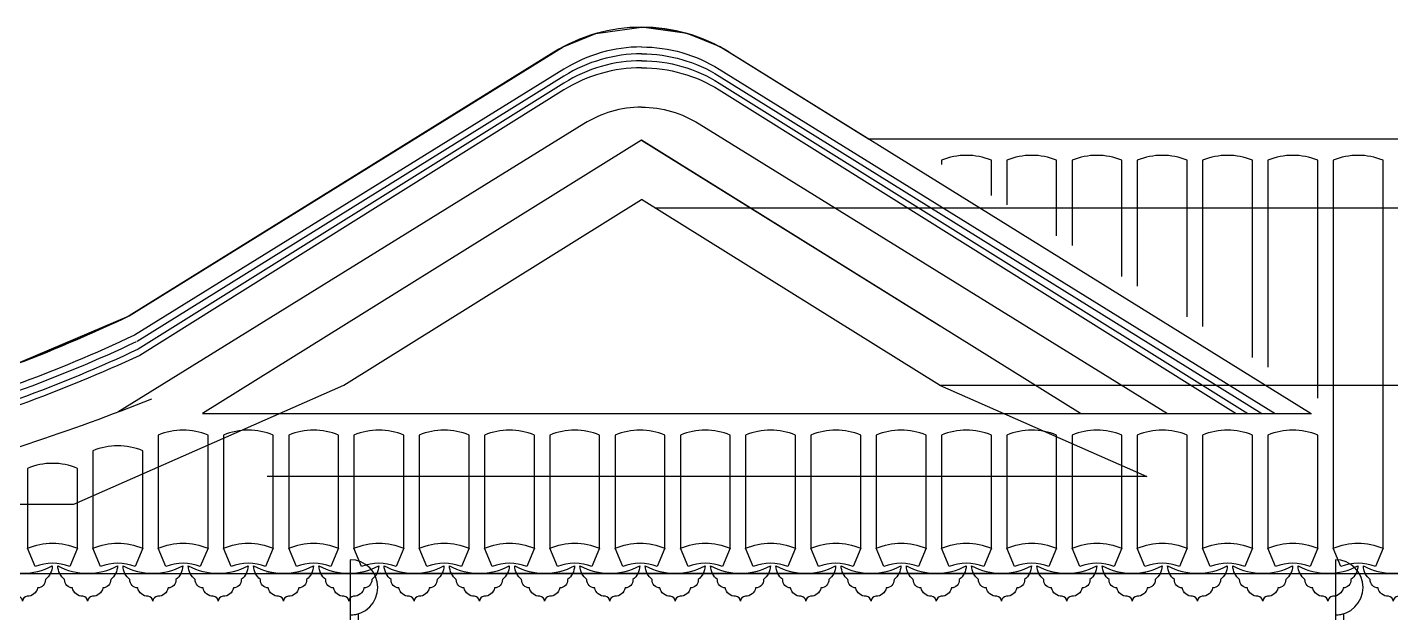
# Model space of a CAD drawing. Extents: x 296441 to 853063, y 459050 to 1117990.
# Drawn here: x 601682 to 606603, y 1005122 to 1007236 of the extents above; entities that cross this region are included whole.
import ezdxf

# ---------------------------------------------------------------- set-up
doc = ezdxf.new("R2010")
doc.units = 0
doc.header["$LTSCALE"] = 1000
doc.linetypes.add('CENTER2', pattern=[28.575, 19.05, -3.175, 3.175, -3.175])
doc.linetypes.add('E4-ELEV-N$0$HIDDEN2', pattern=[4.7625, 3.175, -1.5875])
for name, color, linetype in [('00-景观-剖', 6, 'Continuous'), ('E4-ELEV-N$0$A-ELEV-HDDN', 161, 'E4-ELEV-N$0$HIDDEN2'), ('E4-ELEV-N$0$A-ELEV-HEVY', 2, 'Continuous'), ('E4-ELEV-N$0$A-ELEV-MEDM', 4, 'Continuous'), ('E4-ELEV-N$0$A-ELEV-MEDM-HEVY', 2, 'Continuous'), ('E4-ELEV-N$0$A-ELEV-THIN', 144, 'Continuous'), ('G-GRID', 8, 'CENTER2'), ('G-XREF', 2, 'Continuous')]:
    doc.layers.add(name, color=color, linetype=linetype)

# ---------------------------------------------------------------- blocks, each defined once
blk = doc.blocks.new('E4-ELEV-N$0$歇山-标准侧')
at = {"layer": 'E4-ELEV-N$0$A-ELEV-MEDM'}
for p, q in [((1989.6, 1181.6), (2057, 1181.6)), ((2057.9, 1153.9), (2057.5, 1176.4)), ((1930, 964.4), (1944.8, 948.9)), ((1834.2, 826.5), (1831.5, 810.9)), ((1831.5, 810.9), (1852.7, 798.3)), ((1729.4, 714.6), (1753.6, 700.6)), ((1666.6, 563.8), (1666.6, 536.2)), ((1585.3, 507.6), (1573.8, 499.8)), ((1573.8, 499.8), (1576.4, 478.1)), ((1623.7, 507.6), (1585.3, 507.6)), ((1666.6, 536.2), (1623.7, 507.6)), ((1498.9, 476), (1498.9, 428.9)), ((1576.4, 478.1), (1502.1, 476)), ((1498.9, 428.9), (1528.9, 419.4)), ((1528.9, 426), (1655.5, 426)), ((1528.9, 426), (1528.9, 419.4)), ((1655.5, 426), (1689.1, 417)), ((1689.1, 417), (1689.1, 346.1)), ((1764.1, 316.6), (1689.1, 346.1)), ((1764.1, 316.6), (1740.8, 250.8)), ((1720.4, 211.1), (1720.4, 89.6)), ((1701, 89.6), (1701, 183.8)), ((1562.1, 124.6), (1424.6, 107.2)), ((1295.3, 36.9), (1135.9, 49.3)), ((1295.3, 36.9), (1135.9, 49.3)), ((1306.6, 94.4), (1295.3, 36.9)), ((1306.6, 94.4), (1295.3, 36.9)), ((1715.2, 84.4), (1706.2, 84.4))]:
    blk.add_line(p, q, dxfattribs=at)
for centre, radius, start, end in [((1412.3, 1468.3), 644.5, 296.267, 333.5834), ((2024.6, 1183.8), 35.1, 183.6621, 282.168), ((2030.6, 1176.4), 26.9, 273.0951, 11.218), ((2022.6, 1198.6), 66.9, 272.3393, 287.1228), ((2035.1, 1156.5), 23, 288.1452, 353.3521), ((2423.2, 6030.3), 5427.1, 244.538, 254.4881), ((1570.6, 1279.9), 478.2, 318.728, 341.962), ((1368.7, 1358.2), 706.8, 311.2015, 324.6093), ((1235.6, 1648.8), 888.1, 252.7199, 301.3494), ((1551.1, 1110), 433.7, 294.278, 314.0642), ((1716.7, 696), 37.1, 295.9837, 7.1725), ((1605.6, 677.5), 128.3, 298.9055, 353.3374), ((1852.8, 168.1), 139.2, 143.5574, 162.0138), ((1630.5, 190.9), 61.3, 328.2186, 12.1987), ((1635.7, 162), 68.8, 18.4564, 41.7333), ((1649.5, 160), 33.1, 292.6787, 357.5737), ((1329.8, 118), 33.1, 196.8426, 241.8882), ((1397.9, 126.6), 33.1, 292.6787, 323.9891), ((1397.9, 126.6), 33.1, 292.6787, 323.9891), ((1581.4, 151.4), 33.1, 196.8426, 261.7376), ((1612, 136.2), 39.4, 206.3464, 264.8), ((1612, 136.2), 39.4, 206.3464, 264.8), ((1653.5, 72.9), 32.2, 120.9986, 155.3226), ((1623.7, 137.7), 39.4, 289.6163, 348.0699), ((1098.8, 79), 39.4, 201.9274, 217.2656), ((1098.8, 79), 39.4, 217.2656, 260.381), ((1110.6, 79.5), 39.4, 285.1974, 310.8833), ((1110.6, 79.5), 39.4, 285.1974, 310.8833), ((1110.6, 79.5), 39.4, 310.8833, 343.651), ((1329.8, 118), 33.1, 241.8882, 261.7376), ((1329.8, 118), 33.1, 241.8882, 261.7376), ((1360.4, 102.8), 39.4, 206.3464, 264.8), ((1360.4, 102.8), 39.4, 206.3464, 264.8), ((1347.6, 32.7), 32.2, 39.0937, 73.4177), ((1347.6, 32.7), 32.2, 39.0937, 73.4177), ((1401.9, 39.5), 32.2, 120.9986, 155.3226), ((1401.9, 39.5), 32.2, 120.9986, 155.3226), ((1372, 104.3), 39.4, 289.6163, 348.0699), ((1372, 104.3), 39.4, 289.6163, 348.0699), ((1599.3, 66), 32.2, 39.0937, 73.4177), ((1599.3, 66), 32.2, 39.0937, 73.4177), ((1622.1, 207.5), 117.8, 269.0902, 269.5455), ((1706.2, 89.6), 5.18, 180, 270), ((1715.2, 89.6), 5.18, 270, 0), ((1080.7, 10), 32.2, 34.6748, 68.9987), ((1080.7, 10), 32.2, 34.6748, 68.9987), ((1135.3, 12.7), 32.2, 116.5797, 150.9036), ((1135.3, 12.7), 32.2, 116.5797, 150.9036)]:
    blk.add_arc(centre, radius, start, end, dxfattribs=at)
at = {"layer": 'E4-ELEV-N$0$A-ELEV-MEDM-HEVY'}
blk.add_line((0, 0), (-500, 0), dxfattribs=at)
blk.add_line((0, 0), (-500, 0), dxfattribs=at)
for centre, radius, start, end in [((182.9, 7243.3), 7243.3, 275.86203, 277.01949), ((182.9, 7243.3), 7243.3, 275.86203, 277.01949), ((-27.1, 11903.9), 11903.9, 270.1306, 274.16152), ((-27.1, 11903.9), 11903.9, 274.16152, 274.57652)]:
    blk.add_arc(centre, radius, start, end, dxfattribs=at)
at = {"layer": 'E4-ELEV-N$0$A-ELEV-THIN'}
for p, q in [((1930, 964.4), (1873.2, 964.4)), ((1873.2, 964.4), (1889.8, 948.9)), ((1944.8, 948.9), (1889.8, 948.9)), ((1760.7, 826.5), (1757.9, 810.9)), ((1831.5, 810.9), (1757.9, 810.9)), ((1834.2, 826.5), (1760.7, 826.5)), ((1772.7, 810.9), (1794, 798.3)), ((1852.7, 798.3), (1794, 798.3)), ((1729.4, 714.6), (1649.5, 714.6)), ((1649.5, 714.6), (1673.2, 700.6)), ((1753.6, 700.6), (1673.2, 700.6)), ((1585.2, 564.8), (1585.2, 536.2)), ((1585.2, 563.8), (1666.6, 563.8)), ((1522, 521.8), (1487.6, 499.4)), ((1573.8, 499.8), (1487.6, 499.4)), ((1487.6, 499.4), (1490.2, 477.8)), ((1532.7, 507.6), (1522, 521.8)), ((1585.2, 536.2), (1532.7, 507.6)), ((1585.3, 507.6), (1532.7, 507.6)), ((1666.6, 536.2), (1585.2, 536.2)), ((1412.6, 483.9), (1412.6, 425.1)), ((1493.4, 477.8), (1415.8, 483.9)), ((1502.1, 476), (1415.8, 483.9)), ((1528.9, 383.2), (1412.6, 425.1)), ((1557.9, 417), (1528.9, 426)), ((1528.9, 419.4), (1528.9, 383.2)), ((1557.9, 417), (1689.1, 417)), ((1557.9, 345.5), (1557.9, 417)), ((1637.7, 314.6), (1557.9, 345.5)), ((1637.9, 314.7), (1661.1, 248.9)), ((1685.8, 210), (1720.4, 211.1))]:
    blk.add_line(p, q, dxfattribs=at)
for centre, radius, start, end in [((1265.2, 1495.1), 807, 304.9694, 334.205), ((2023, 1177.7), 45.9, 227.1987, 272.8577), ((2227.8, 5625.9), 5073.7, 244.7639, 255.3306), ((2153, 5437.1), 4846.3, 244.5611, 255.6448), ((2411.4, 6101.8), 5632.4, 245.2293, 254.6869), ((2169.9, 5481.5), 4945.2, 244.7138, 255.5346), ((1454.3, 1294.2), 555.8, 300.6141, 321.598), ((1454.3, 1294.2), 555.8, 300.6141, 321.598), ((3025.7, 8396.8), 8145.8, 248.26406, 254.95819), ((1222.4, 1673.1), 1021.4, 253.6324, 300.3363), ((1225.7, 1692.4), 1015, 253.8281, 300.2713), ((1236.1, 1663.4), 964.3, 252.8269, 300.65), ((1417.9, 1283.9), 614.2, 288.5699, 307.7603), ((1560.8, 1145.6), 396.2, 296.7526, 302.3415), ((1224.4, 1630.9), 1007.4, 252.645, 292.7201), ((1636.4, 696), 37.1, 295.9837, 7.1725), ((1525.2, 677.5), 128.3, 298.9055, 353.3374), ((1202.5, 1453), 967.6, 252.5103, 293.4317), ((1459.7, 337.3), 99.6, 66.8014, 118.1739), ((1624.2, 198), 161.7, 66.3667, 114.2237), ((1701.7, 228.1), 107.6, 90.1962, 126.5113), ((1702.2, 202.9), 61.6, 90.8149, 131.7765), ((1201.7, -70.2), 559.4, 29.8066, 34.7832), ((1703.2, 206.5), 58.1, 49.6797, 91.8697)]:
    blk.add_arc(centre, radius, start, end, dxfattribs=at)
blk = doc.blocks.new('20191016165059')
at = {"layer": '00-景观-剖', "ltscale": 0.04}
blk.add_lwpolyline([(-25, 435, -1), (-25, 635), (-25, 435)], format="xyb", dxfattribs=at)
at = {"layer": '00-景观-剖'}
blk.add_lwpolyline([(-25, 435), (-25, 285), (-55, 285), (-55, 439.6)], dxfattribs=at)
blk.add_lwpolyline([(-55, 439.6, 0.076321), (-25, 435)], format="xyb", dxfattribs=at)
blk.add_lwpolyline([(-75, -10), (-75, 280, -0.414214), (-70, 285), (-25, 285), (-25, -15), (-70, -15, -0.414214)], format="xyb", close=True, dxfattribs=at)
blk = doc.blocks.new('E4-ELEV-N')
at = {"layer": 'E4-ELEV-N$0$A-ELEV-HDDN'}
for p, q in [((-3375, 10580), (-4450, 11250)), ((-4401.9, 11220), (120, 11220)), ((-3375, 10580), (120, 10580)), ((-3375, 10580), (-2626.7, 10250)), ((-2626.7, 10250), (-6270, 10250)), ((-2630, 9900), (-6270, 9900))]:
    blk.add_line(p, q, dxfattribs=at)
blk.add_lwpolyline([(-7474.7, 9824.1), (-7500, 9900), (-6700, 10150), (-6500, 10150), (-5525, 10580), (-4450, 11250)], dxfattribs=at)
at = {"layer": 'E4-ELEV-N$0$A-ELEV-HEVY'}
for p, q in [((-4285.4, 11849.4), (-4450, 11872.5)), ((-4166.4, 11801.2), (-4285.4, 11849.4)), ((-3632.2, 11470), (-4166.4, 11801.2)), ((-3632.2, 11470), (290, 11470))]:
    blk.add_line(p, q, dxfattribs=at)
blk.add_lwpolyline([(-8199.2, 10881.6), (-8077.1, 10712), (-7907.2, 10590.4), (-7553.9, 10467.4), (-7181.4, 10500.8), (-6733.3, 10646.4), (-6299.6, 10830.2), (-4733.6, 11801.2), (-4614.6, 11849.4), (-4450, 11872.5)], dxfattribs=at)
at = {"layer": 'E4-ELEV-N$0$A-ELEV-MEDM', "ltscale": 0.1}
for points in [[(-4450, 11872.5, 0.139835), (-4766.5, 11782.2), (-6299.6, 10830.2), (-6299.6, 10830.2)], [(-4450, 11872.5, -0.139835), (-4133.5, 11782.2), (-2033, 10477.9)]]:
    blk.add_lwpolyline(points, format="xyb", dxfattribs=at)
at = {"layer": 'E4-ELEV-N$0$A-ELEV-THIN'}
for p, q in [((-2865.6, 10477.9), (-4450, 11465.4)), ((-6034.4, 10477.9), (-4800, 10477.9)), ((-5417.2, 10477.9), (-2032.1, 10477.9))]:
    blk.add_line(p, q, dxfattribs=at)
for points in [[(-4450, 11801.5, 0.140418), (-4730.1, 11721.2), (-6280.8, 10760.7)], [(-4450, 11776.5, 0.140418), (-4730.1, 11696.2), (-6271.3, 10737.9)], [(-4450, 11801.5, -0.140418), (-4169.9, 11721.2), (-2162.7, 10477.9)], [(-4450, 11776.5, -0.140418), (-4169.9, 11696.2), (-2210.7, 10477.9)], [(-4450, 11751.5, 0.140418), (-4730.1, 11671.2), (-6267.2, 10710.1)], [(-4450, 11726.5, 0.140418), (-4730.1, 11646.2), (-6261.1, 10687.6)], [(-4450, 11751.5, -0.140418), (-4169.9, 11671.2), (-2261.4, 10477.9)], [(-4450, 11726.5, -0.140418), (-4169.9, 11646.2), (-2303.9, 10477.9)], [(-4450, 11584, 0.143084), (-4658.1, 11523.2), (-6340, 10483)], [(-4450, 11584, -0.143084), (-4241.9, 11523.2), (-2551.9, 10477.9)], [(-3187.4, 11265.4), (-3187.4, 11392, 0.2), (-3367.4, 11392), (-3367.4, 11377.1)], [(-2951.8, 11119.1), (-2951.8, 11392, 0.2), (-3131.8, 11392), (-3131.8, 11230.8)], [(-2716.1, 10972.7), (-2716.1, 11392, 0.2), (-2896.1, 11392), (-2896.1, 11084.5)], [(-2480.5, 10826.4), (-2480.5, 11392, 0.2), (-2660.5, 11392), (-2660.5, 10938.2)], [(-2244.9, 10680.1), (-2244.9, 11392, 0.2), (-2424.9, 11392), (-2424.9, 10791.9)], [(-2009.2, 10533.8), (-2009.2, 11392, 0.2), (-2189.2, 11392), (-2189.2, 10645.6)], [(-1773.6, 9991.5), (-1773.6, 11392, 0.2), (-1953.6, 11392), (-1953.6, 9991.5)], [(-6015.1, 9991.5), (-6015.1, 10399.9, 0.2), (-6195.1, 10399.9), (-6195.1, 9991.5)], [(-5779.5, 9991.5), (-5779.5, 10399.9, 0.2), (-5959.5, 10399.9), (-5959.5, 9991.5)], [(-5543.9, 9991.5), (-5543.9, 10399.9, 0.2), (-5723.9, 10399.9), (-5723.9, 9991.5)], [(-5308.2, 9991.5), (-5308.2, 10399.9, 0.2), (-5488.2, 10399.9), (-5488.2, 9991.5)], [(-5072.6, 9991.5), (-5072.6, 10399.9, 0.2), (-5252.6, 10399.9), (-5252.6, 9991.5)], [(-4836.9, 9991.5), (-4836.9, 10399.9, 0.2), (-5016.9, 10399.9), (-5016.9, 9991.5)], [(-4601.3, 9991.5), (-4601.3, 10399.9, 0.2), (-4781.3, 10399.9), (-4781.3, 9991.5)], [(-4365.6, 9991.5), (-4365.6, 10399.9, 0.2), (-4545.6, 10399.9), (-4545.6, 9991.5)], [(-4130, 9991.5), (-4130, 10399.9, 0.2), (-4310, 10399.9), (-4310, 9991.5)], [(-3894.4, 9991.5), (-3894.4, 10399.9, 0.2), (-4074.4, 10399.9), (-4074.4, 9991.5)], [(-3658.7, 9991.5), (-3658.7, 10399.9, 0.2), (-3838.7, 10399.9), (-3838.7, 9991.5)], [(-3423.1, 9991.5), (-3423.1, 10399.9, 0.2), (-3603.1, 10399.9), (-3603.1, 9991.5)], [(-3187.4, 9991.5), (-3187.4, 10399.9, 0.2), (-3367.4, 10399.9), (-3367.4, 9991.5)], [(-2951.8, 9991.5), (-2951.8, 10399.9, 0.2), (-3131.8, 10399.9), (-3131.8, 9991.5)], [(-2716.1, 9991.5), (-2716.1, 10399.9, 0.2), (-2896.1, 10399.9), (-2896.1, 9991.5)], [(-2480.5, 9991.5), (-2480.5, 10399.9, 0.2), (-2660.5, 10399.9), (-2660.5, 9991.5)], [(-2244.9, 9991.5), (-2244.9, 10399.9, 0.2), (-2424.9, 10399.9), (-2424.9, 9991.5)], [(-2009.2, 9991.5), (-2009.2, 10399.9, 0.2), (-2189.2, 10399.9), (-2189.2, 9991.5)], [(-6250.8, 9991.5), (-6250.8, 10343.1, 0.2), (-6430.8, 10343.1), (-6430.8, 9991.5)], [(-6486.4, 9991.5), (-6486.4, 10279.9, 0.2), (-6666.4, 10279.9), (-6666.4, 9991.5)], [(-6514.1, 9925, 0.2), (-6638.7, 9925), (-6666.4, 9991.5, -0.2), (-6486.4, 9991.5), (-6514.1, 9925)], [(-6278.5, 9925, 0.2), (-6403.1, 9925), (-6430.8, 9991.5, -0.2), (-6250.8, 9991.5), (-6278.5, 9925)], [(-6042.8, 9925, 0.2), (-6167.4, 9925), (-6195.1, 9991.5, -0.2), (-6015.1, 9991.5), (-6042.8, 9925)], [(-5807.2, 9925, 0.2), (-5931.8, 9925), (-5959.5, 9991.5, -0.2), (-5779.5, 9991.5), (-5807.2, 9925)], [(-5571.5, 9925, 0.2), (-5696.2, 9925), (-5723.9, 9991.5, -0.2), (-5543.9, 9991.5), (-5571.5, 9925)], [(-5335.9, 9925, 0.2), (-5460.5, 9925), (-5488.2, 9991.5, -0.2), (-5308.2, 9991.5), (-5335.9, 9925)], [(-5100.3, 9925, 0.2), (-5224.9, 9925), (-5252.6, 9991.5, -0.2), (-5072.6, 9991.5), (-5100.3, 9925)], [(-4864.6, 9925, 0.2), (-4989.2, 9925), (-5016.9, 9991.5, -0.2), (-4836.9, 9991.5), (-4864.6, 9925)], [(-4629, 9925, 0.2), (-4753.6, 9925), (-4781.3, 9991.5, -0.2), (-4601.3, 9991.5), (-4629, 9925)], [(-4393.3, 9925, 0.2), (-4517.9, 9925), (-4545.6, 9991.5, -0.2), (-4365.6, 9991.5), (-4393.3, 9925)], [(-4157.7, 9925, 0.2), (-4282.3, 9925), (-4310, 9991.5, -0.2), (-4130, 9991.5), (-4157.7, 9925)], [(-3922, 9925, 0.2), (-4046.7, 9925), (-4074.4, 9991.5, -0.2), (-3894.4, 9991.5), (-3922, 9925)], [(-3686.4, 9925, 0.2), (-3811, 9925), (-3838.7, 9991.5, -0.2), (-3658.7, 9991.5), (-3686.4, 9925)], [(-3450.8, 9925, 0.2), (-3575.4, 9925), (-3603.1, 9991.5, -0.2), (-3423.1, 9991.5), (-3450.8, 9925)], [(-3215.1, 9925, 0.2), (-3339.7, 9925), (-3367.4, 9991.5, -0.2), (-3187.4, 9991.5), (-3215.1, 9925)], [(-2979.5, 9925, 0.2), (-3104.1, 9925), (-3131.8, 9991.5, -0.2), (-2951.8, 9991.5), (-2979.5, 9925)], [(-2743.8, 9925, 0.2), (-2868.4, 9925), (-2896.1, 9991.5, -0.2), (-2716.1, 9991.5), (-2743.8, 9925)], [(-2508.2, 9925, 0.2), (-2632.8, 9925), (-2660.5, 9991.5, -0.2), (-2480.5, 9991.5), (-2508.2, 9925)], [(-2272.5, 9925, 0.2), (-2397.2, 9925), (-2424.9, 9991.5, -0.2), (-2244.9, 9991.5), (-2272.5, 9925)], [(-2036.9, 9925, 0.2), (-2161.5, 9925), (-2189.2, 9991.5, -0.2), (-2009.2, 9991.5), (-2036.9, 9925)], [(-1801.3, 9925, 0.2), (-1925.9, 9925), (-1953.6, 9991.5, -0.2), (-1773.6, 9991.5), (-1801.3, 9925)], [(-6685.1, 9800, 0.408684), (-6702.8, 9818, -0.371092), (-6740, 9848.2, -0.424354), (-6768.3, 9878.2, -0.213335), (-6793.1, 9927.6, 0.244572), (-6577.1, 9927.6, -0.213335), (-6602, 9878.2, -0.424354), (-6630.3, 9848.2, -0.371092), (-6667.5, 9818, 0.408684), (-6685.1, 9800)], [(-6449.5, 9800, 0.408684), (-6467.2, 9818, -0.371092), (-6504.3, 9848.2, -0.424354), (-6532.6, 9878.2, -0.213335), (-6557.5, 9927.6, 0.244572), (-6341.5, 9927.6, -0.213335), (-6366.4, 9878.2, -0.424354), (-6394.7, 9848.2, -0.371092), (-6431.8, 9818, 0.408684), (-6449.5, 9800)], [(-6213.9, 9800, 0.408684), (-6231.5, 9818, -0.371092), (-6268.7, 9848.2, -0.424354), (-6297, 9878.2, -0.213335), (-6321.9, 9927.6, 0.244572), (-6105.9, 9927.6, -0.213335), (-6130.7, 9878.2, -0.424354), (-6159, 9848.2, -0.371092), (-6196.2, 9818, 0.408684), (-6213.9, 9800)], [(-5978.2, 9800, 0.408684), (-5995.9, 9818, -0.371092), (-6033.1, 9848.2, -0.424354), (-6061.3, 9878.2, -0.213335), (-6086.2, 9927.6, 0.244572), (-5870.2, 9927.6, -0.213335), (-5895.1, 9878.2, -0.424354), (-5923.4, 9848.2, -0.371092), (-5960.6, 9818, 0.408684), (-5978.2, 9800)], [(-5742.6, 9800, 0.408684), (-5760.2, 9818, -0.371092), (-5797.4, 9848.2, -0.424354), (-5825.7, 9878.2, -0.213335), (-5850.6, 9927.6, 0.244572), (-5634.6, 9927.6, -0.213335), (-5659.4, 9878.2, -0.424354), (-5687.7, 9848.2, -0.371092), (-5724.9, 9818, 0.408684), (-5742.6, 9800)], [(-5506.9, 9800, 0.408684), (-5524.6, 9818, -0.371092), (-5561.8, 9848.2, -0.424354), (-5590.1, 9878.2, -0.213335), (-5614.9, 9927.6, 0.244572), (-5398.9, 9927.6, -0.213335), (-5423.8, 9878.2, -0.424354), (-5452.1, 9848.2, -0.371092), (-5489.3, 9818, 0.408684), (-5506.9, 9800)], [(-5271.3, 9800, 0.408684), (-5288.9, 9818, -0.371092), (-5326.1, 9848.2, -0.424354), (-5354.4, 9878.2, -0.213335), (-5379.3, 9927.6, 0.244572), (-5163.3, 9927.6, -0.213335), (-5188.2, 9878.2, -0.424354), (-5216.4, 9848.2, -0.371092), (-5253.6, 9818, 0.408684), (-5271.3, 9800)], [(-5035.6, 9800, 0.408684), (-5053.3, 9818, -0.371092), (-5090.5, 9848.2, -0.424354), (-5118.8, 9878.2, -0.213335), (-5143.6, 9927.6, 0.244572), (-4927.6, 9927.6, -0.213335), (-4952.5, 9878.2, -0.424354), (-4980.8, 9848.2, -0.371092), (-5018, 9818, 0.408684), (-5035.6, 9800)], [(-4800, 9800, 0.408684), (-4817.7, 9818, -0.371092), (-4854.8, 9848.2, -0.424354), (-4883.1, 9878.2, -0.213335), (-4908, 9927.6, 0.244572), (-4692, 9927.6, -0.213335), (-4716.9, 9878.2, -0.424354), (-4745.2, 9848.2, -0.371092), (-4782.3, 9818, 0.408684), (-4800, 9800)], [(-4800, 9800, 0.408684), (-4817.7, 9818, -0.371092), (-4854.8, 9848.2, -0.424354), (-4883.1, 9878.2, -0.213335), (-4908, 9927.6, 0.244572), (-4692, 9927.6, -0.213335), (-4716.9, 9878.2, -0.424354), (-4745.2, 9848.2, -0.371092), (-4782.3, 9818, 0.408684), (-4800, 9800)], [(-4564.4, 9800, 0.408684), (-4582, 9818, -0.371092), (-4619.2, 9848.2, -0.424354), (-4647.5, 9878.2, -0.213335), (-4672.4, 9927.6, 0.244572), (-4456.4, 9927.6, -0.213335), (-4481.2, 9878.2, -0.424354), (-4509.5, 9848.2, -0.371092), (-4546.7, 9818, 0.408684), (-4564.4, 9800)], [(-4328.7, 9800, 0.408684), (-4346.4, 9818, -0.371092), (-4383.6, 9848.2, -0.424354), (-4411.8, 9878.2, -0.213335), (-4436.7, 9927.6, 0.244572), (-4220.7, 9927.6, -0.213335), (-4245.6, 9878.2, -0.424354), (-4273.9, 9848.2, -0.371092), (-4311.1, 9818, 0.408684), (-4328.7, 9800)], [(-4093.1, 9800, 0.408684), (-4110.7, 9818, -0.371092), (-4147.9, 9848.2, -0.424354), (-4176.2, 9878.2, -0.213335), (-4201.1, 9927.6, 0.244572), (-3985.1, 9927.6, -0.213335), (-4009.9, 9878.2, -0.424354), (-4038.2, 9848.2, -0.371092), (-4075.4, 9818, 0.408684), (-4093.1, 9800)], [(-3857.4, 9800, 0.408684), (-3875.1, 9818, -0.371092), (-3912.3, 9848.2, -0.424354), (-3940.6, 9878.2, -0.213335), (-3965.4, 9927.6, 0.244572), (-3749.4, 9927.6, -0.213335), (-3774.3, 9878.2, -0.424354), (-3802.6, 9848.2, -0.371092), (-3839.8, 9818, 0.408684), (-3857.4, 9800)], [(-3621.8, 9800, 0.408684), (-3639.4, 9818, -0.371092), (-3676.6, 9848.2, -0.424354), (-3704.9, 9878.2, -0.213335), (-3729.8, 9927.6, 0.244572), (-3513.8, 9927.6, -0.213335), (-3538.7, 9878.2, -0.424354), (-3566.9, 9848.2, -0.371092), (-3604.1, 9818, 0.408684), (-3621.8, 9800)], [(-3386.1, 9800, 0.408684), (-3403.8, 9818, -0.371092), (-3441, 9848.2, -0.424354), (-3469.3, 9878.2, -0.213335), (-3494.1, 9927.6, 0.244572), (-3278.1, 9927.6, -0.213335), (-3303, 9878.2, -0.424354), (-3331.3, 9848.2, -0.371092), (-3368.5, 9818, 0.408684), (-3386.1, 9800)], [(-3150.5, 9800, 0.408684), (-3168.2, 9818, -0.371092), (-3205.3, 9848.2, -0.424354), (-3233.6, 9878.2, -0.213335), (-3258.5, 9927.6, 0.244572), (-3042.5, 9927.6, -0.213335), (-3067.4, 9878.2, -0.424354), (-3095.7, 9848.2, -0.371092), (-3132.8, 9818, 0.408684), (-3150.5, 9800)], [(-3150.5, 9800, 0.408684), (-3168.2, 9818, -0.371092), (-3205.3, 9848.2, -0.424354), (-3233.6, 9878.2, -0.213335), (-3258.5, 9927.6, 0.244572), (-3042.5, 9927.6, -0.213335), (-3067.4, 9878.2, -0.424354), (-3095.7, 9848.2, -0.371092), (-3132.8, 9818, 0.408684), (-3150.5, 9800)], [(-2914.9, 9800, 0.408684), (-2932.5, 9818, -0.371092), (-2969.7, 9848.2, -0.424354), (-2998, 9878.2, -0.213335), (-3022.9, 9927.6, 0.244572), (-2806.9, 9927.6, -0.213335), (-2831.7, 9878.2, -0.424354), (-2860, 9848.2, -0.371092), (-2897.2, 9818, 0.408684), (-2914.9, 9800)], [(-2679.2, 9800, 0.408684), (-2696.9, 9818, -0.371092), (-2734.1, 9848.2, -0.424354), (-2762.3, 9878.2, -0.213335), (-2787.2, 9927.6, 0.244572), (-2571.2, 9927.6, -0.213335), (-2596.1, 9878.2, -0.424354), (-2624.4, 9848.2, -0.371092), (-2661.6, 9818, 0.408684), (-2679.2, 9800)], [(-2443.6, 9800, 0.408684), (-2461.2, 9818, -0.371092), (-2498.4, 9848.2, -0.424354), (-2526.7, 9878.2, -0.213335), (-2551.6, 9927.6, 0.244572), (-2335.6, 9927.6, -0.213335), (-2360.4, 9878.2, -0.424354), (-2388.7, 9848.2, -0.371092), (-2425.9, 9818, 0.408684), (-2443.6, 9800)], [(-2207.9, 9800, 0.408684), (-2225.6, 9818, -0.371092), (-2262.8, 9848.2, -0.424354), (-2291.1, 9878.2, -0.213335), (-2315.9, 9927.6, 0.244572), (-2099.9, 9927.6, -0.213335), (-2124.8, 9878.2, -0.424354), (-2153.1, 9848.2, -0.371092), (-2190.3, 9818, 0.408684), (-2207.9, 9800)], [(-1972.3, 9800, 0.408684), (-1989.9, 9818, -0.371092), (-2027.1, 9848.2, -0.424354), (-2055.4, 9878.2, -0.213335), (-2080.3, 9927.6, 0.244572), (-1864.3, 9927.6, -0.213335), (-1889.2, 9878.2, -0.424354), (-1917.4, 9848.2, -0.371092), (-1954.6, 9818, 0.408684), (-1972.3, 9800)], [(-1736.6, 9800, 0.408684), (-1754.3, 9818, -0.371092), (-1791.5, 9848.2, -0.424354), (-1819.8, 9878.2, -0.213335), (-1844.6, 9927.6, 0.244572), (-1628.6, 9927.6, -0.213335), (-1653.5, 9878.2, -0.424354), (-1681.8, 9848.2, -0.371092), (-1719, 9818, 0.408684), (-1736.6, 9800)]]:
    blk.add_lwpolyline(points, format="xyb", dxfattribs=at)
for points in [[(-4450, 11465.4), (-6034.4, 10477.9)], [(-4450, 11465.4), (-3374.7, 10795.2)]]:
    blk.add_lwpolyline(points, dxfattribs=at)
at = {"ltscale": 50, "xscale": -1}
for p in [(-5527.1, 9315), (-1970.6, 9315)]:
    blk.add_blockref('20191016165059', p, dxfattribs=at)
at = {"layer": 'E4-ELEV-N$0$A-ELEV-MEDM', "ltscale": 0.1, "extrusion": (0, 0, -1), "zscale": -1}
blk.add_blockref('E4-ELEV-N$0$歇山-标准侧', (6209.6, 9700), dxfattribs=at)
blk = doc.blocks.new('fewerr')
at = {"layer": 'E4-ELEV-N$0$A-ELEV-MEDM', "color": 169, "ltscale": 0.1}
for p, q in [((5900071.3, 577601.1), (5898538.2, 576649.2)), ((5900704.4, 577601.1), (5901207.1, 577288.9)), ((5901207.1, 577288.9), (5905127.9, 577288.9)), ((5898538.2, 576649.2), (5898538.2, 576649.2))]:
    blk.add_line(p, q, dxfattribs=at)
for start, end in [(90, 121.8415), (58.1585, 90)]:
    blk.add_arc((5900387.9, 577091.4), 600, start, end, dxfattribs=at)
at = {"layer": 'E4-ELEV-N$0$A-ELEV-MEDM', "color": 169}
blk.add_arc((5896205, 581549.2), 5427.1, 285.5119, 295.462, dxfattribs=at)

msp = doc.modelspace()

# ---------------------------------------------------------------- linework, layer by layer
at = {"layer": 'G-GRID'}
msp.add_line((591369.1, 1005263.1), (665188.8, 1005263.1), dxfattribs=at)

# ---------------------------------------------------------------- block references
msp.add_blockref('fewerr', (-5296488.7, 429544.2))
at = {"layer": 'G-XREF'}
msp.add_blockref('E4-ELEV-N', (608349.1, 995363.1), dxfattribs=at)

doc.saveas('drawing.dxf')
